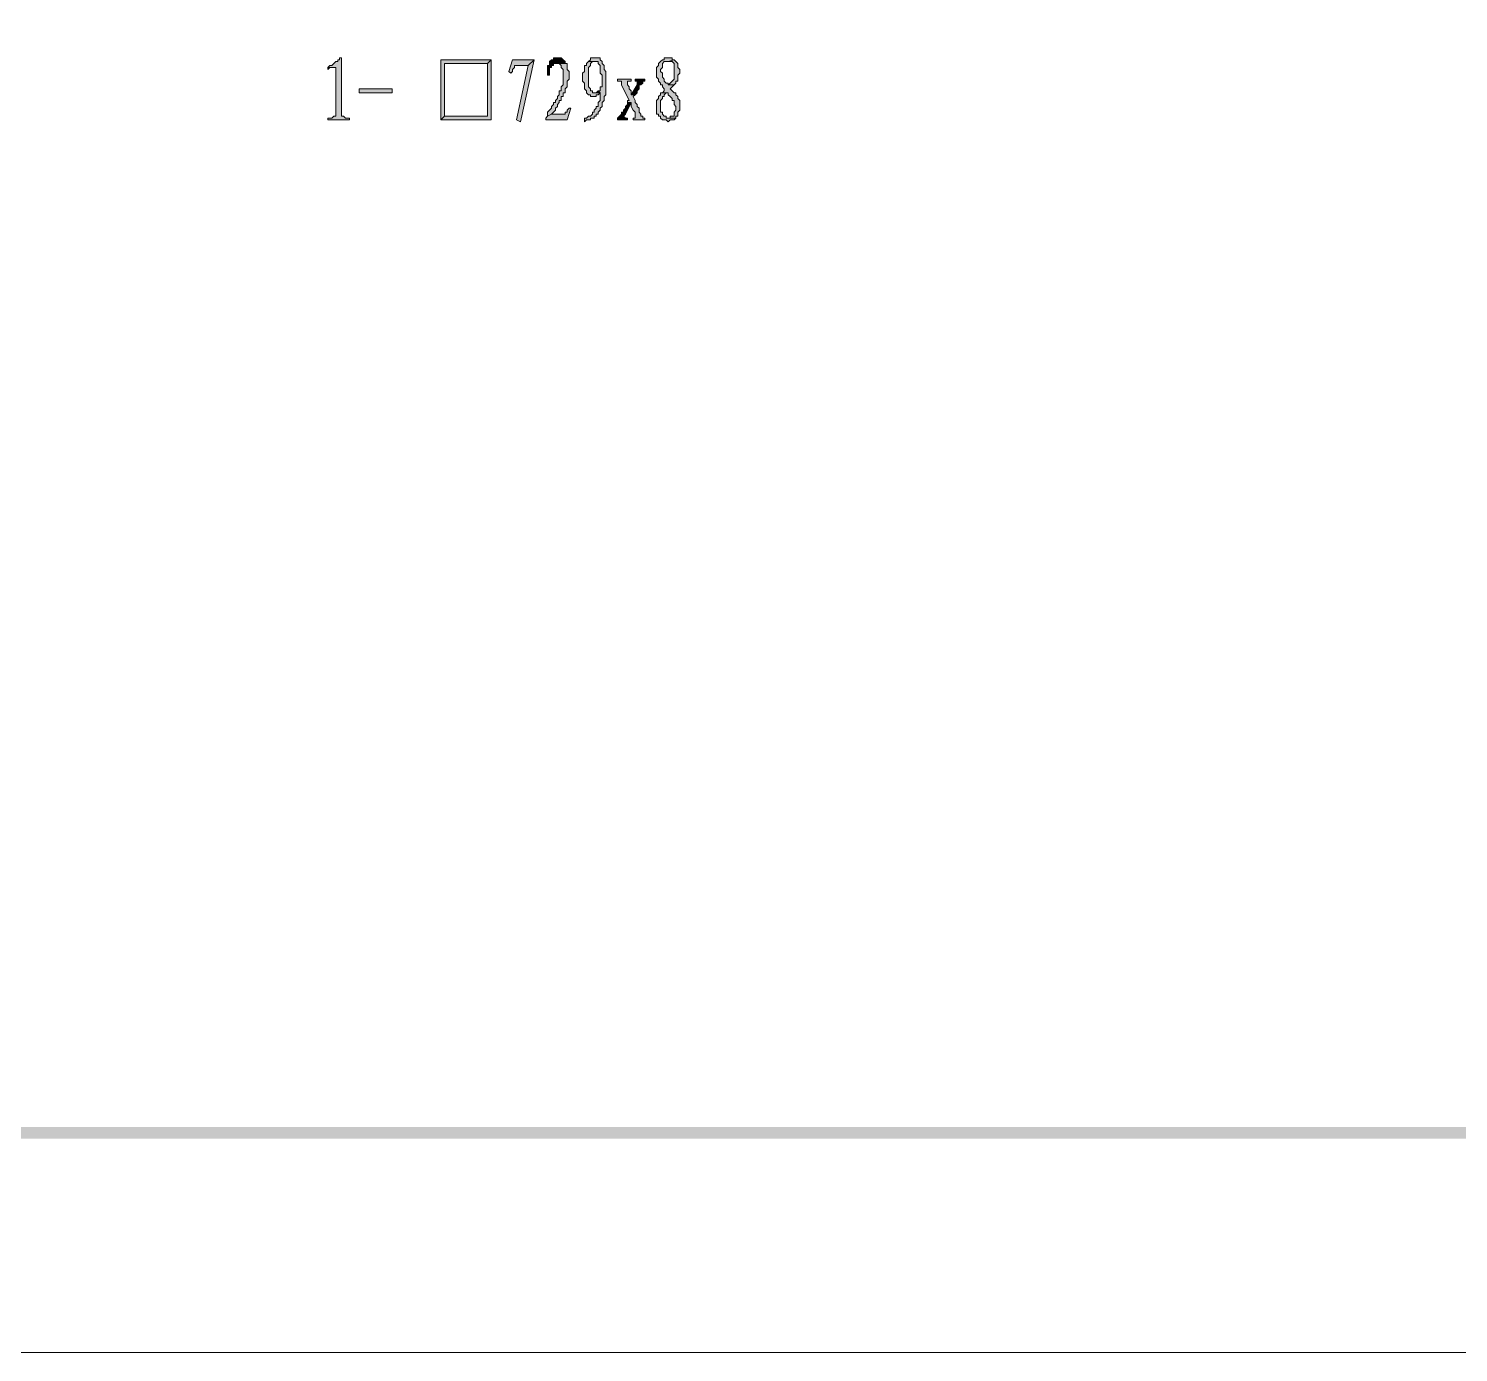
# Model space of a CAD drawing. Header units: millimetres. Extents: x 6 to 291, y 4 to 206.
# Drawn here: x 69.93 to 101.07, y 3.98 to 32.81 of the extents above; entities that cross this region are included whole.
import ezdxf

# ---------------------------------------------------------------- set-up
doc = ezdxf.new("R2010")
doc.units = ezdxf.units.MM
doc.layers.add('C00-00-00', color=7, linetype='Continuous')

msp = doc.modelspace()

# ---------------------------------------------------------------- hatches: boundary and pattern name
at = {"layer": 'C00-00-00'}
h = msp.add_hatch(color=256, dxfattribs=at)
h.dxf.hatch_style = 2
h.paths.add_polyline_path([(76.75033, 32.173343), (76.707997, 32.173343), (76.707997, 32.13101), (76.665663, 32.13101), (76.665663, 32.088676), (76.62333, 32.088676), (76.580997, 32.046343), (76.538663, 32.00401), (76.49633, 32.00401), (76.453997, 31.961676), (76.580997, 31.961676), (76.62333, 31.961676), (76.62333, 31.919343), (76.62333, 30.945676), (76.62333, 30.903343), (76.580997, 30.903343), (76.538663, 30.86101), (76.453997, 30.86101), (76.453997, 30.818676), (76.919663, 30.818676), (76.919663, 30.86101), (76.834997, 30.86101), (76.792663, 30.903343), (76.75033, 30.903343), (76.75033, 30.945676)])
h = msp.add_hatch(color=256, dxfattribs=at)
h.dxf.hatch_style = 2
h.paths.add_polyline_path([(80.009998, 32.131001), (78.909332, 32.131001), (78.909332, 30.818667), (78.993998, 30.903334), (78.993998, 32.046334), (79.925332, 32.046334)])
h = msp.add_hatch(color=256, dxfattribs=at)
h.dxf.hatch_style = 2
h.paths.add_polyline_path([(80.009998, 32.131001), (79.925332, 32.046334), (79.925332, 30.903334), (78.993998, 30.903334), (78.909332, 30.818667), (80.009998, 30.818667)])
h = msp.add_hatch(color=256, dxfattribs=at)
h.dxf.hatch_style = 2
h.paths.add_polyline_path([(80.941337, 32.131001), (80.47567, 32.131001), (80.391003, 31.877001), (80.433337, 31.834667), (80.47567, 31.877001), (80.47567, 31.919334), (80.518003, 31.961667), (80.518003, 32.004001), (80.560337, 32.004001), (80.814337, 32.004001)])
h = msp.add_hatch(color=256, dxfattribs=at)
h.dxf.hatch_style = 2
h.paths.add_polyline_path([(80.941337, 32.131001), (80.814334, 32.004006), (80.560336, 30.818661), (80.644997, 30.776335)])
h = msp.add_hatch(color=256, dxfattribs=at)
h.dxf.hatch_style = 2
h.paths.add_polyline_path([(81.491667, 32.173343), (81.364667, 32.173343), (81.364667, 32.13101), (81.322333, 32.13101), (81.28, 32.088676), (81.28, 32.046343), (81.28, 32.00401), (81.237667, 32.00401), (81.237667, 31.919343), (81.237667, 31.834676), (81.237667, 31.792343), (81.28, 31.792343), (81.28, 31.87701), (81.28, 31.919343), (81.28, 31.961676), (81.322333, 31.961676), (81.322333, 32.00401), (81.364667, 32.00401), (81.364667, 32.046343), (81.407, 32.046343), (81.449333, 32.046343), (81.618667, 32.046343), (81.618667, 32.088676), (81.576333, 32.13101), (81.534, 32.173343)])
h = msp.add_hatch(color=256, dxfattribs=at)
h.dxf.hatch_style = 2
h.paths.add_polyline_path([(82.126665, 32.088674), (82.084332, 32.046341), (82.084332, 32.004008), (82.041998, 32.004008), (82.041998, 31.961674), (82.041998, 31.919341), (82.041998, 31.877008), (81.999665, 31.834674), (81.999665, 31.665341), (82.041998, 31.623008), (82.041998, 31.538341), (82.041998, 31.496008), (82.084332, 31.453674), (82.084332, 31.411341), (82.126665, 31.369008), (82.168998, 31.369008), (82.168998, 31.326674), (82.211332, 31.326674), (82.253665, 31.326674), (82.295998, 31.326674), (82.295998, 31.369008), (82.338332, 31.369008), (82.380665, 31.411341), (82.253665, 31.411341), (82.211332, 31.411341), (82.211332, 31.453674), (82.168998, 31.453674), (82.168998, 31.496008), (82.126665, 31.538341), (82.126665, 31.580674), (82.126665, 31.623008), (82.126665, 31.877008), (82.126665, 31.919341), (82.126665, 31.961674), (82.168998, 32.004008), (82.168998, 32.046341), (82.211332, 32.088674), (82.253665, 32.088674)])
h = msp.add_hatch(color=256, dxfattribs=at)
h.dxf.hatch_style = 2
h.paths.add_polyline_path([(82.296002, 32.173343), (82.169002, 32.173343), (82.169002, 32.13101), (82.126669, 32.088676), (82.296002, 32.088676), (82.338336, 32.088676), (82.338336, 32.046343), (82.380669, 32.00401), (82.380669, 31.961676), (82.380669, 31.919343), (82.380669, 31.834676), (82.423002, 31.792343), (82.423002, 31.538343), (82.380669, 31.538343), (82.380669, 31.49601), (82.380669, 31.453676), (82.338336, 31.453676), (82.380669, 31.411343), (82.380669, 31.36901), (82.380669, 31.326676), (82.380669, 31.284343), (82.380669, 31.24201), (82.338336, 31.199676), (82.338336, 31.157343), (82.338336, 31.11501), (82.296002, 31.11501), (82.296002, 31.072676), (82.253669, 31.030343), (82.253669, 30.98801), (82.211336, 30.98801), (82.211336, 30.945676), (82.169002, 30.903343), (82.126669, 30.903343), (82.084336, 30.86101), (82.042002, 30.86101), (82.042002, 30.776343), (82.084336, 30.818676), (82.126669, 30.818676), (82.169002, 30.818676), (82.169002, 30.86101), (82.211336, 30.86101), (82.253669, 30.86101), (82.253669, 30.903343), (82.296002, 30.903343), (82.296002, 30.945676), (82.338336, 30.945676), (82.338336, 30.98801), (82.380669, 31.030343), (82.380669, 31.072676), (82.423002, 31.11501), (82.423002, 31.157343), (82.423002, 31.199676), (82.465336, 31.24201), (82.465336, 31.284343), (82.465336, 31.326676), (82.507669, 31.36901), (82.507669, 31.49601), (82.507669, 31.538343), (82.507669, 31.75001), (82.507669, 31.792343), (82.507669, 31.87701), (82.465336, 31.919343), (82.465336, 31.961676), (82.465336, 32.00401), (82.423002, 32.046343), (82.423002, 32.088676), (82.380669, 32.13101), (82.380669, 32.173343)])
h = msp.add_hatch(color=256, dxfattribs=at)
h.dxf.hatch_style = 2
h.paths.add_polyline_path([(83.862331, 32.173343), (83.777664, 32.173343), (83.777664, 32.13101), (83.735331, 32.13101), (83.692998, 32.088676), (83.650664, 32.046343), (83.650664, 32.00401), (83.608331, 31.961676), (83.608331, 31.75001), (83.650664, 31.707676), (83.650664, 31.665343), (83.692998, 31.62301), (83.692998, 31.580676), (83.735331, 31.580676), (83.735331, 31.538343), (83.777664, 31.49601), (83.777664, 31.453676), (83.735331, 31.411343), (83.819998, 31.411343), (83.862331, 31.411343), (83.862331, 31.36901), (83.904664, 31.326676), (83.946998, 31.284343), (83.946998, 31.24201), (83.989331, 31.24201), (83.989331, 31.199676), (83.989331, 31.157343), (84.031664, 31.11501), (84.031664, 31.030343), (83.989331, 30.98801), (83.989331, 30.945676), (83.989331, 30.903343), (83.946998, 30.903343), (83.904664, 30.903343), (83.904664, 30.86101), (83.862331, 30.86101), (84.031664, 30.86101), (84.031664, 30.903343), (84.073998, 30.903343), (84.073998, 30.945676), (84.073998, 30.98801), (84.116331, 31.030343), (84.116331, 31.24201), (84.073998, 31.284343), (84.073998, 31.326676), (84.031664, 31.36901), (84.031664, 31.411343), (83.989331, 31.411343), (83.946998, 31.453676), (83.904664, 31.49601), (83.946998, 31.538343), (83.989331, 31.580676), (83.862331, 31.580676), (83.862331, 31.62301), (83.819998, 31.62301), (83.777664, 31.665343), (83.777664, 31.707676), (83.735331, 31.75001), (83.735331, 31.792343), (83.735331, 31.834676), (83.692998, 31.87701), (83.692998, 31.919343), (83.735331, 31.961676), (83.735331, 32.00401), (83.735331, 32.046343), (83.777664, 32.088676), (83.819998, 32.088676), (83.862331, 32.088676), (83.989331, 32.13101), (83.946998, 32.13101), (83.946998, 32.173343)])
h = msp.add_hatch(color=256, dxfattribs=at)
h.dxf.hatch_style = 2
h.paths.add_polyline_path([(83.989334, 32.131001), (83.862334, 32.088667), (83.904667, 32.088667), (83.947001, 32.088667), (83.989334, 32.046334), (83.989334, 32.004001), (83.989334, 31.961667), (83.989334, 31.750001), (83.989334, 31.707667), (83.947001, 31.665334), (83.904667, 31.623001), (83.862334, 31.580667), (83.989334, 31.580667), (84.031667, 31.623001), (84.031667, 31.665334), (84.074001, 31.665334), (84.074001, 31.707667), (84.074001, 31.792334), (84.116334, 31.834667), (84.116334, 31.919334), (84.074001, 31.961667), (84.074001, 32.004001), (84.074001, 32.046334), (84.031667, 32.088667)])
h = msp.add_hatch(color=256, dxfattribs=at)
h.dxf.hatch_style = 2
h.paths.add_polyline_path([(76.453998, 31.961663), (76.453998, 31.919337), (76.496332, 31.961663), (76.538666, 31.961663), (76.581001, 31.961663)])
h = msp.add_hatch(color=256, dxfattribs=at)
h.dxf.hatch_style = 2
h.paths.add_polyline_path([(81.61867, 32.046332), (81.449336, 32.046332), (81.49167, 32.046332), (81.534003, 32.003999), (81.534003, 31.961665), (81.576336, 31.919332), (81.576336, 31.834665), (81.576336, 31.792332), (81.576336, 31.749999), (81.576336, 31.707665), (81.576336, 31.580665), (81.534003, 31.538332), (81.534003, 31.495999), (81.534003, 31.453665), (81.49167, 31.453665), (81.49167, 31.411332), (81.49167, 31.368999), (81.449336, 31.326665), (81.449336, 31.284332), (81.407003, 31.241999), (81.407003, 31.199665), (81.36467, 31.199665), (81.36467, 31.157332), (81.322336, 31.114999), (81.322336, 31.072665), (81.280003, 31.030332), (81.23767, 30.987999), (81.23767, 30.903332), (81.322336, 30.945665), (81.36467, 30.987999), (81.407003, 31.030332), (81.407003, 31.072665), (81.449336, 31.114999), (81.449336, 31.157332), (81.49167, 31.199665), (81.49167, 31.241999), (81.534003, 31.241999), (81.534003, 31.284332), (81.534003, 31.326665), (81.576336, 31.326665), (81.576336, 31.368999), (81.576336, 31.411332), (81.61867, 31.411332), (81.61867, 31.453665), (81.61867, 31.495999), (81.661003, 31.538332), (81.661003, 31.580665), (81.661003, 31.622999), (81.661003, 31.665332), (81.703336, 31.707665), (81.703336, 31.876999), (81.661003, 31.919332), (81.661003, 32.003999), (81.661003, 32.046332)])
h = msp.add_hatch(color=256, dxfattribs=at)
h.dxf.hatch_style = 2
h.paths.add_polyline_path([(77.13133, 31.49601), (77.850997, 31.49601), (77.850997, 31.411342), (77.13133, 31.411342)])
h = msp.add_hatch(color=256, dxfattribs=at)
h.dxf.hatch_style = 2
h.paths.add_polyline_path([(82.338337, 31.453668), (82.296002, 31.411342), (82.253668, 31.411342), (82.380663, 31.411342)])
h = msp.add_hatch(color=256, dxfattribs=at)
h.dxf.hatch_style = 2
h.paths.add_polyline_path([(83.058003, 31.707674), (82.76167, 31.707674), (82.76167, 31.66534), (82.846337, 31.66534), (82.846337, 31.623007), (82.846337, 31.580674), (83.01567, 31.242007), (82.973337, 31.242007), (82.973337, 31.199674), (83.058003, 31.199674), (83.058003, 31.15734), (83.058003, 31.115007), (83.100337, 31.03034), (83.14267, 30.988007), (83.14267, 30.945674), (83.14267, 30.90334), (83.14267, 30.861007), (83.100337, 30.861007), (83.100337, 30.818674), (83.354337, 30.818674), (83.354337, 30.861007), (83.312003, 30.861007), (83.312003, 30.90334), (83.26967, 30.90334), (83.26967, 30.945674), (83.227337, 30.988007), (83.227337, 31.03034), (83.227337, 31.072674), (83.185003, 31.115007), (83.185003, 31.15734), (83.14267, 31.199674), (83.14267, 31.242007), (83.100337, 31.326674), (83.14267, 31.369007), (83.058003, 31.369007), (83.058003, 31.41134), (83.058003, 31.453674), (83.01567, 31.496007), (83.01567, 31.53834), (82.973337, 31.580674), (82.973337, 31.66534), (83.01567, 31.66534), (83.058003, 31.66534)])
h = msp.add_hatch(color=256, dxfattribs=at)
h.dxf.hatch_style = 2
h.paths.add_polyline_path([(83.354336, 31.707674), (83.142669, 31.707674), (83.142669, 31.66534), (83.185002, 31.66534), (83.185002, 31.623007), (83.185002, 31.580674), (83.058002, 31.369007), (83.142669, 31.369007), (83.185002, 31.41134), (83.185002, 31.453674), (83.227336, 31.496007), (83.227336, 31.53834), (83.227336, 31.580674), (83.269669, 31.580674), (83.312002, 31.623007), (83.312002, 31.66534), (83.354336, 31.66534)])
h = msp.add_hatch(color=256, dxfattribs=at)
h.dxf.hatch_style = 2
h.paths.add_polyline_path([(82.973335, 31.199662), (82.973335, 31.157329), (82.931002, 31.114995), (82.931002, 31.072662), (82.888668, 31.030329), (82.888668, 30.987995), (82.846335, 30.987995), (82.846335, 30.945662), (82.804002, 30.903329), (82.761668, 30.860995), (82.761668, 30.818662), (82.973335, 30.818662), (82.973335, 30.860995), (82.931002, 30.860995), (82.888668, 30.903329), (82.931002, 30.945662), (83.058002, 31.199662)])
h = msp.add_hatch(color=256, dxfattribs=at)
h.dxf.hatch_style = 2
h.paths.add_polyline_path([(83.735336, 31.411342), (83.693003, 31.411342), (83.693003, 31.369008), (83.65067, 31.326675), (83.65067, 31.284342), (83.608336, 31.242008), (83.608336, 31.199675), (83.608336, 31.157342), (83.608336, 31.030342), (83.608336, 30.988008), (83.608336, 30.945675), (83.65067, 30.945675), (83.65067, 30.903342), (83.693003, 30.903342), (83.693003, 30.861008), (83.735336, 30.818675), (83.820003, 30.818675), (83.862336, 30.776342), (83.90467, 30.818675), (83.947003, 30.818675), (83.989336, 30.818675), (84.03167, 30.861008), (83.862336, 30.861008), (83.820003, 30.861008), (83.820003, 30.903342), (83.77767, 30.903342), (83.735336, 30.945675), (83.735336, 30.988008), (83.693003, 30.988008), (83.693003, 31.072675), (83.693003, 31.115008), (83.693003, 31.157342), (83.693003, 31.242008), (83.735336, 31.284342), (83.735336, 31.326675), (83.77767, 31.326675), (83.77767, 31.369008), (83.820003, 31.411342)])
h = msp.add_hatch(color=256, dxfattribs=at)
h.dxf.hatch_style = 2
h.paths.add_polyline_path([(81.745664, 31.072667), (81.703331, 31.072667), (81.660998, 31.030334), (81.660998, 30.988001), (81.618664, 30.988001), (81.618664, 30.945667), (81.322331, 30.945667), (81.237664, 30.903334), (81.195331, 30.861001), (81.195331, 30.818667), (81.660998, 30.818667)])
h = msp.add_hatch(color=256, dxfattribs=at)
h.dxf.hatch_style = 2
h.paths.add_polyline_path([(286.469659, 8.636004), (286.173327, 8.89001), (17.653, 8.636004)])
h = msp.add_hatch(color=256, dxfattribs=at)
h.dxf.hatch_style = 2
h.paths.add_polyline_path([(286.173327, 8.89001), (17.653, 8.636004), (17.907, 8.89001)])

# ---------------------------------------------------------------- linework, layer by layer
at = {"layer": 'C00-00-00', "lineweight": 15}
msp.add_lwpolyline([(291.126319, 205.740002), (5.799667, 205.740002), (5.799667, 3.979343), (291.126319, 3.979343)], dxfattribs=at)
at = {"layer": 'C00-00-00', "lineweight": 13}
for points in [[(76.75033, 32.173343), (76.707997, 32.173343), (76.707997, 32.13101), (76.665663, 32.13101), (76.665663, 32.088676), (76.62333, 32.088676), (76.580997, 32.046343), (76.538663, 32.00401), (76.49633, 32.00401), (76.453997, 31.961676), (76.580997, 31.961676), (76.62333, 31.961676), (76.62333, 31.919343), (76.62333, 30.945676), (76.62333, 30.903343), (76.580997, 30.903343), (76.538663, 30.86101), (76.453997, 30.86101), (76.453997, 30.818676), (76.919663, 30.818676), (76.919663, 30.86101), (76.834997, 30.86101), (76.792663, 30.903343), (76.75033, 30.903343), (76.75033, 30.945676)], [(80.009998, 32.131001), (78.909332, 32.131001), (78.909332, 30.818667), (78.993998, 30.903334), (78.993998, 32.046334), (79.925332, 32.046334)], [(80.009998, 32.131001), (79.925332, 32.046334), (79.925332, 30.903334), (78.993998, 30.903334), (78.909332, 30.818667), (80.009998, 30.818667)], [(80.941337, 32.131001), (80.47567, 32.131001), (80.391003, 31.877001), (80.433337, 31.834667), (80.47567, 31.877001), (80.47567, 31.919334), (80.518003, 31.961667), (80.518003, 32.004001), (80.560337, 32.004001), (80.814337, 32.004001)], [(80.941337, 32.131001), (80.814334, 32.004006), (80.560336, 30.818661), (80.644997, 30.776335)], [(81.491667, 32.173343), (81.364667, 32.173343), (81.364667, 32.13101), (81.322333, 32.13101), (81.28, 32.088676), (81.28, 32.046343), (81.28, 32.00401), (81.237667, 32.00401), (81.237667, 31.919343), (81.237667, 31.834676), (81.237667, 31.792343), (81.28, 31.792343), (81.28, 31.87701), (81.28, 31.919343), (81.28, 31.961676), (81.322333, 31.961676), (81.322333, 32.00401), (81.364667, 32.00401), (81.364667, 32.046343), (81.407, 32.046343), (81.449333, 32.046343), (81.618667, 32.046343), (81.618667, 32.088676), (81.576333, 32.13101), (81.534, 32.173343)], [(82.126665, 32.088674), (82.084332, 32.046341), (82.084332, 32.004008), (82.041998, 32.004008), (82.041998, 31.961674), (82.041998, 31.919341), (82.041998, 31.877008), (81.999665, 31.834674), (81.999665, 31.665341), (82.041998, 31.623008), (82.041998, 31.538341), (82.041998, 31.496008), (82.084332, 31.453674), (82.084332, 31.411341), (82.126665, 31.369008), (82.168998, 31.369008), (82.168998, 31.326674), (82.211332, 31.326674), (82.253665, 31.326674), (82.295998, 31.326674), (82.295998, 31.369008), (82.338332, 31.369008), (82.380665, 31.411341), (82.253665, 31.411341), (82.211332, 31.411341), (82.211332, 31.453674), (82.168998, 31.453674), (82.168998, 31.496008), (82.126665, 31.538341), (82.126665, 31.580674), (82.126665, 31.623008), (82.126665, 31.877008), (82.126665, 31.919341), (82.126665, 31.961674), (82.168998, 32.004008), (82.168998, 32.046341), (82.211332, 32.088674), (82.253665, 32.088674)], [(82.296002, 32.173343), (82.169002, 32.173343), (82.169002, 32.13101), (82.126669, 32.088676), (82.296002, 32.088676), (82.338336, 32.088676), (82.338336, 32.046343), (82.380669, 32.00401), (82.380669, 31.961676), (82.380669, 31.919343), (82.380669, 31.834676), (82.423002, 31.792343), (82.423002, 31.538343), (82.380669, 31.538343), (82.380669, 31.49601), (82.380669, 31.453676), (82.338336, 31.453676), (82.380669, 31.411343), (82.380669, 31.36901), (82.380669, 31.326676), (82.380669, 31.284343), (82.380669, 31.24201), (82.338336, 31.199676), (82.338336, 31.157343), (82.338336, 31.11501), (82.296002, 31.11501), (82.296002, 31.072676), (82.253669, 31.030343), (82.253669, 30.98801), (82.211336, 30.98801), (82.211336, 30.945676), (82.169002, 30.903343), (82.126669, 30.903343), (82.084336, 30.86101), (82.042002, 30.86101), (82.042002, 30.776343), (82.084336, 30.818676), (82.126669, 30.818676), (82.169002, 30.818676), (82.169002, 30.86101), (82.211336, 30.86101), (82.253669, 30.86101), (82.253669, 30.903343), (82.296002, 30.903343), (82.296002, 30.945676), (82.338336, 30.945676), (82.338336, 30.98801), (82.380669, 31.030343), (82.380669, 31.072676), (82.423002, 31.11501), (82.423002, 31.157343), (82.423002, 31.199676), (82.465336, 31.24201), (82.465336, 31.284343), (82.465336, 31.326676), (82.507669, 31.36901), (82.507669, 31.49601), (82.507669, 31.538343), (82.507669, 31.75001), (82.507669, 31.792343), (82.507669, 31.87701), (82.465336, 31.919343), (82.465336, 31.961676), (82.465336, 32.00401), (82.423002, 32.046343), (82.423002, 32.088676), (82.380669, 32.13101), (82.380669, 32.173343)], [(83.862331, 32.173343), (83.777664, 32.173343), (83.777664, 32.13101), (83.735331, 32.13101), (83.692998, 32.088676), (83.650664, 32.046343), (83.650664, 32.00401), (83.608331, 31.961676), (83.608331, 31.75001), (83.650664, 31.707676), (83.650664, 31.665343), (83.692998, 31.62301), (83.692998, 31.580676), (83.735331, 31.580676), (83.735331, 31.538343), (83.777664, 31.49601), (83.777664, 31.453676), (83.735331, 31.411343), (83.819998, 31.411343), (83.862331, 31.411343), (83.862331, 31.36901), (83.904664, 31.326676), (83.946998, 31.284343), (83.946998, 31.24201), (83.989331, 31.24201), (83.989331, 31.199676), (83.989331, 31.157343), (84.031664, 31.11501), (84.031664, 31.030343), (83.989331, 30.98801), (83.989331, 30.945676), (83.989331, 30.903343), (83.946998, 30.903343), (83.904664, 30.903343), (83.904664, 30.86101), (83.862331, 30.86101), (84.031664, 30.86101), (84.031664, 30.903343), (84.073998, 30.903343), (84.073998, 30.945676), (84.073998, 30.98801), (84.116331, 31.030343), (84.116331, 31.24201), (84.073998, 31.284343), (84.073998, 31.326676), (84.031664, 31.36901), (84.031664, 31.411343), (83.989331, 31.411343), (83.946998, 31.453676), (83.904664, 31.49601), (83.946998, 31.538343), (83.989331, 31.580676), (83.862331, 31.580676), (83.862331, 31.62301), (83.819998, 31.62301), (83.777664, 31.665343), (83.777664, 31.707676), (83.735331, 31.75001), (83.735331, 31.792343), (83.735331, 31.834676), (83.692998, 31.87701), (83.692998, 31.919343), (83.735331, 31.961676), (83.735331, 32.00401), (83.735331, 32.046343), (83.777664, 32.088676), (83.819998, 32.088676), (83.862331, 32.088676), (83.989331, 32.13101), (83.946998, 32.13101), (83.946998, 32.173343)], [(83.989334, 32.131001), (83.862334, 32.088667), (83.904667, 32.088667), (83.947001, 32.088667), (83.989334, 32.046334), (83.989334, 32.004001), (83.989334, 31.961667), (83.989334, 31.750001), (83.989334, 31.707667), (83.947001, 31.665334), (83.904667, 31.623001), (83.862334, 31.580667), (83.989334, 31.580667), (84.031667, 31.623001), (84.031667, 31.665334), (84.074001, 31.665334), (84.074001, 31.707667), (84.074001, 31.792334), (84.116334, 31.834667), (84.116334, 31.919334), (84.074001, 31.961667), (84.074001, 32.004001), (84.074001, 32.046334), (84.031667, 32.088667)], [(76.453998, 31.961663), (76.453998, 31.919337), (76.496332, 31.961663), (76.538666, 31.961663), (76.581001, 31.961663)], [(81.61867, 32.046332), (81.449336, 32.046332), (81.49167, 32.046332), (81.534003, 32.003999), (81.534003, 31.961665), (81.576336, 31.919332), (81.576336, 31.834665), (81.576336, 31.792332), (81.576336, 31.749999), (81.576336, 31.707665), (81.576336, 31.580665), (81.534003, 31.538332), (81.534003, 31.495999), (81.534003, 31.453665), (81.49167, 31.453665), (81.49167, 31.411332), (81.49167, 31.368999), (81.449336, 31.326665), (81.449336, 31.284332), (81.407003, 31.241999), (81.407003, 31.199665), (81.36467, 31.199665), (81.36467, 31.157332), (81.322336, 31.114999), (81.322336, 31.072665), (81.280003, 31.030332), (81.23767, 30.987999), (81.23767, 30.903332), (81.322336, 30.945665), (81.36467, 30.987999), (81.407003, 31.030332), (81.407003, 31.072665), (81.449336, 31.114999), (81.449336, 31.157332), (81.49167, 31.199665), (81.49167, 31.241999), (81.534003, 31.241999), (81.534003, 31.284332), (81.534003, 31.326665), (81.576336, 31.326665), (81.576336, 31.368999), (81.576336, 31.411332), (81.61867, 31.411332), (81.61867, 31.453665), (81.61867, 31.495999), (81.661003, 31.538332), (81.661003, 31.580665), (81.661003, 31.622999), (81.661003, 31.665332), (81.703336, 31.707665), (81.703336, 31.876999), (81.661003, 31.919332), (81.661003, 32.003999), (81.661003, 32.046332)], [(77.13133, 31.49601), (77.850997, 31.49601), (77.850997, 31.411342), (77.13133, 31.411342)], [(82.338337, 31.453668), (82.296002, 31.411342), (82.253668, 31.411342), (82.380663, 31.411342)], [(83.058003, 31.707674), (82.76167, 31.707674), (82.76167, 31.66534), (82.846337, 31.66534), (82.846337, 31.623007), (82.846337, 31.580674), (83.01567, 31.242007), (82.973337, 31.242007), (82.973337, 31.199674), (83.058003, 31.199674), (83.058003, 31.15734), (83.058003, 31.115007), (83.100337, 31.03034), (83.14267, 30.988007), (83.14267, 30.945674), (83.14267, 30.90334), (83.14267, 30.861007), (83.100337, 30.861007), (83.100337, 30.818674), (83.354337, 30.818674), (83.354337, 30.861007), (83.312003, 30.861007), (83.312003, 30.90334), (83.26967, 30.90334), (83.26967, 30.945674), (83.227337, 30.988007), (83.227337, 31.03034), (83.227337, 31.072674), (83.185003, 31.115007), (83.185003, 31.15734), (83.14267, 31.199674), (83.14267, 31.242007), (83.100337, 31.326674), (83.14267, 31.369007), (83.058003, 31.369007), (83.058003, 31.41134), (83.058003, 31.453674), (83.01567, 31.496007), (83.01567, 31.53834), (82.973337, 31.580674), (82.973337, 31.66534), (83.01567, 31.66534), (83.058003, 31.66534)], [(83.354336, 31.707674), (83.142669, 31.707674), (83.142669, 31.66534), (83.185002, 31.66534), (83.185002, 31.623007), (83.185002, 31.580674), (83.058002, 31.369007), (83.142669, 31.369007), (83.185002, 31.41134), (83.185002, 31.453674), (83.227336, 31.496007), (83.227336, 31.53834), (83.227336, 31.580674), (83.269669, 31.580674), (83.312002, 31.623007), (83.312002, 31.66534), (83.354336, 31.66534)], [(82.973335, 31.199662), (82.973335, 31.157329), (82.931002, 31.114995), (82.931002, 31.072662), (82.888668, 31.030329), (82.888668, 30.987995), (82.846335, 30.987995), (82.846335, 30.945662), (82.804002, 30.903329), (82.761668, 30.860995), (82.761668, 30.818662), (82.973335, 30.818662), (82.973335, 30.860995), (82.931002, 30.860995), (82.888668, 30.903329), (82.931002, 30.945662), (83.058002, 31.199662)], [(83.735336, 31.411342), (83.693003, 31.411342), (83.693003, 31.369008), (83.65067, 31.326675), (83.65067, 31.284342), (83.608336, 31.242008), (83.608336, 31.199675), (83.608336, 31.157342), (83.608336, 31.030342), (83.608336, 30.988008), (83.608336, 30.945675), (83.65067, 30.945675), (83.65067, 30.903342), (83.693003, 30.903342), (83.693003, 30.861008), (83.735336, 30.818675), (83.820003, 30.818675), (83.862336, 30.776342), (83.90467, 30.818675), (83.947003, 30.818675), (83.989336, 30.818675), (84.03167, 30.861008), (83.862336, 30.861008), (83.820003, 30.861008), (83.820003, 30.903342), (83.77767, 30.903342), (83.735336, 30.945675), (83.735336, 30.988008), (83.693003, 30.988008), (83.693003, 31.072675), (83.693003, 31.115008), (83.693003, 31.157342), (83.693003, 31.242008), (83.735336, 31.284342), (83.735336, 31.326675), (83.77767, 31.326675), (83.77767, 31.369008), (83.820003, 31.411342)], [(81.745664, 31.072667), (81.703331, 31.072667), (81.660998, 31.030334), (81.660998, 30.988001), (81.618664, 30.988001), (81.618664, 30.945667), (81.322331, 30.945667), (81.237664, 30.903334), (81.195331, 30.861001), (81.195331, 30.818667), (81.660998, 30.818667)]]:
    msp.add_lwpolyline(points, close=True, dxfattribs=at)

doc.saveas('drawing.dxf')
